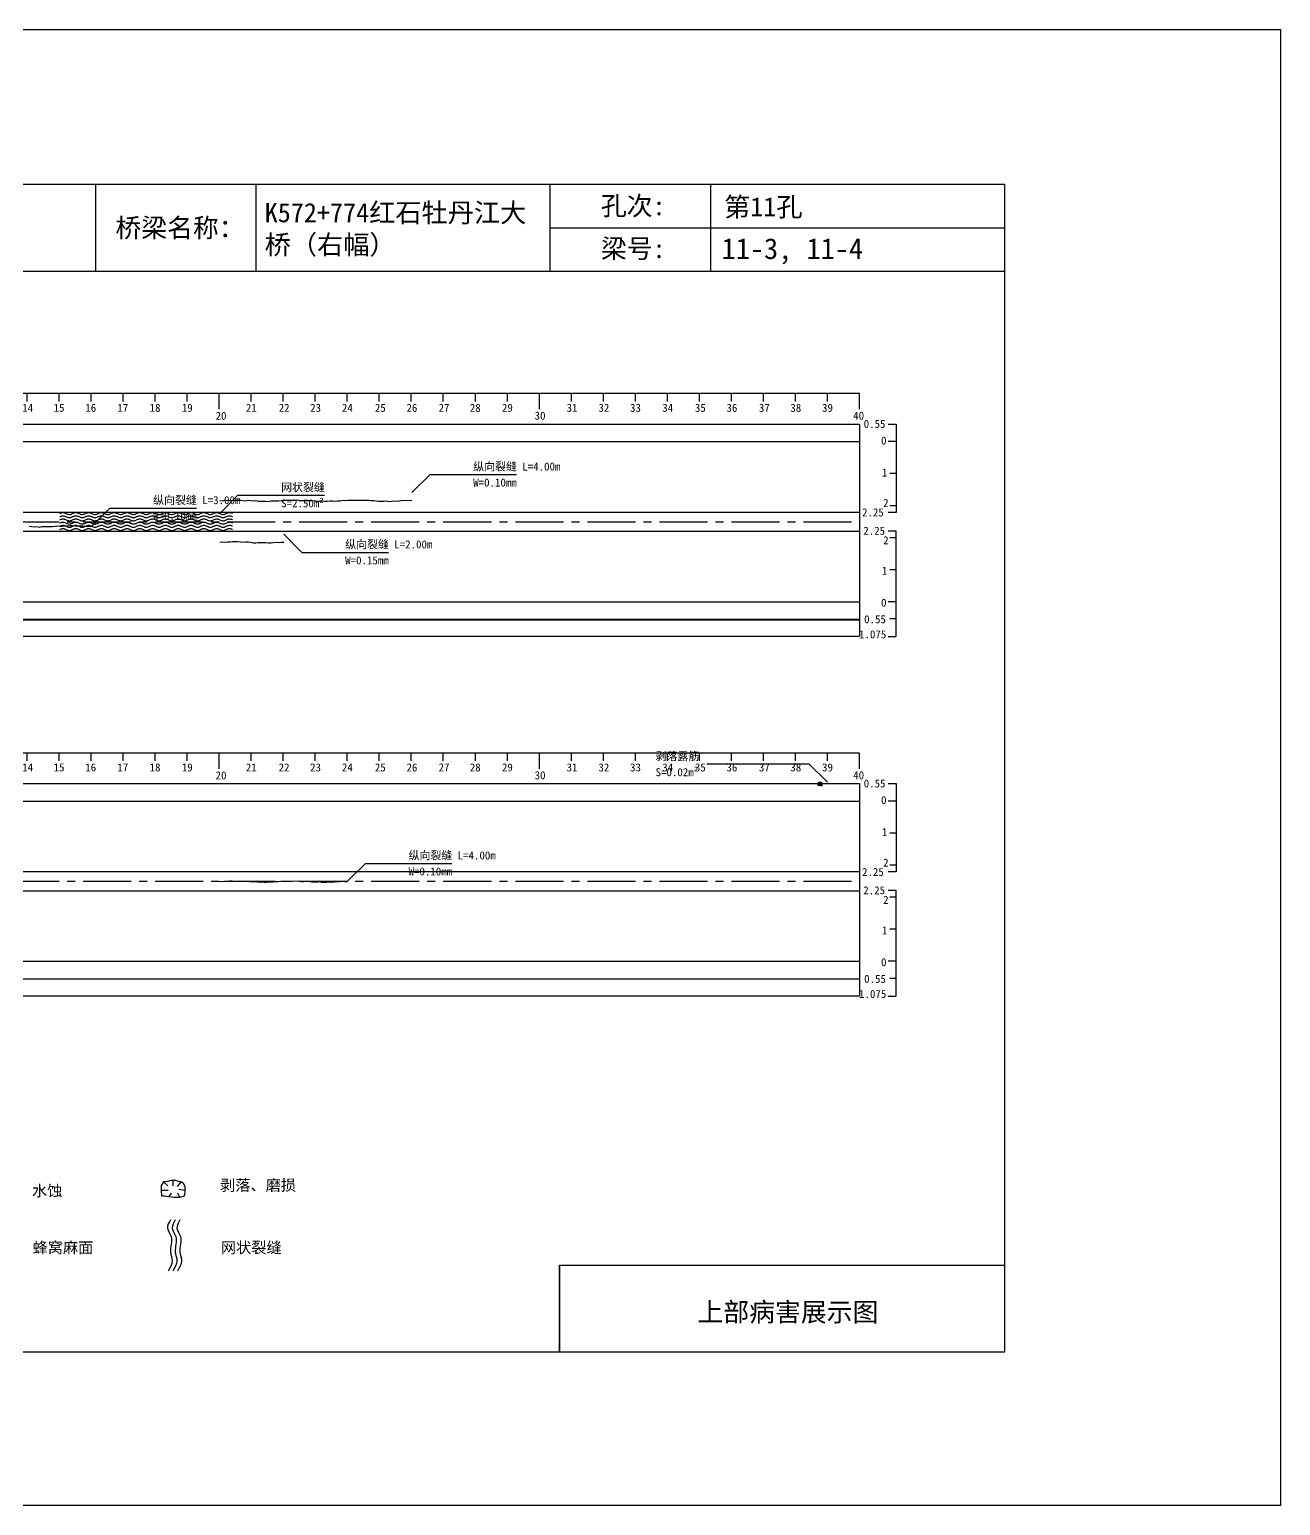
# Model space of a CAD drawing. Header units: millimetres. Extents: x -37 to 615, y -48 to 413.
# Drawn here: x 224.5 to 615.4, y -47.9 to 413.2 of the extents above; entities that cross this region are included whole.
import ezdxf

# ---------------------------------------------------------------- set-up
doc = ezdxf.new("R2010")
doc.units = ezdxf.units.MM
doc.linetypes.add('CENTER2', pattern=[1.125, 0.75, -0.125, 0.125, -0.125])
doc.linetypes.add('DASHED', pattern=[0.75, 0.5, -0.25])
doc.layers.add('图层1', color=7, linetype='Continuous')
doc.layers.add('病害', color=5, linetype='Continuous')
doc.styles.get("Standard").update_dxf_attribs({"font": ''})
doc.styles.add('汉字', font='')
doc.styles.get('Standard').set_extended_font_data('SimSun')
doc.styles.get('汉字').set_extended_font_data('SimSun')

# ---------------------------------------------------------------- blocks, each defined once
blk = doc.blocks.new('adfsd')
at = {"lineweight": -2, "ltscale": 0.5}
for p, q in [((1140.897, -3083.694), (1140.936, -3083.729)), ((1140.983, -3083.682), (1140.981, -3083.729)), ((1141.053, -3083.694), (1141.022, -3083.735)), ((1140.876, -3083.768), (1140.94, -3083.769)), ((1140.948, -3083.824), (1140.969, -3083.796)), ((1141.045, -3083.83), (1141.028, -3083.796)), ((1141.094, -3083.772), (1141.036, -3083.763))]:
    blk.add_line(p, q, dxfattribs=at)
blk.add_lwpolyline([(1141, -3083.682), (1140.967, -3083.682), (1140.934, -3083.69), (1140.897, -3083.694), (1140.876, -3083.727), (1140.876, -3083.768), (1140.88, -3083.818), (1140.905, -3083.818), (1140.991, -3083.83), (1141.045, -3083.83), (1141.078, -3083.822), (1141.09, -3083.814), (1141.094, -3083.772), (1141.094, -3083.735), (1141.078, -3083.707), (1141.053, -3083.694), (1141.033, -3083.69), (1141, -3083.678)], dxfattribs=at)
blk = doc.blocks.new('chi')
at = {"color": 0}
for p, q in [((1147.409, -3079.329), (1147.409, -3078.8)), ((1187.409, -3078.8), (1147.409, -3078.8)), ((1148.409, -3079.041), (1148.409, -3078.8)), ((1149.409, -3079.041), (1149.409, -3078.8)), ((1149.409, -3078.8), (1150.109, -3078.8)), ((1150.409, -3079.041), (1150.409, -3078.8)), ((1151.409, -3079.041), (1151.409, -3078.8)), ((1152.409, -3079.041), (1152.409, -3078.8)), ((1153.409, -3079.041), (1153.409, -3078.8)), ((1154.409, -3079.041), (1154.409, -3078.8)), ((1155.409, -3079.041), (1155.409, -3078.8)), ((1156.409, -3079.041), (1156.409, -3078.8)), ((1157.409, -3079.283), (1157.409, -3078.8)), ((1158.409, -3079.041), (1158.409, -3078.8)), ((1159.409, -3079.041), (1159.409, -3078.8)), ((1160.409, -3079.041), (1160.409, -3078.8)), ((1161.409, -3079.041), (1161.409, -3078.8)), ((1162.409, -3079.041), (1162.409, -3078.8)), ((1163.409, -3079.041), (1163.409, -3078.8)), ((1164.409, -3079.041), (1164.409, -3078.8)), ((1165.409, -3079.041), (1165.409, -3078.8)), ((1166.409, -3079.041), (1166.409, -3078.8)), ((1167.409, -3079.283), (1167.409, -3078.8)), ((1168.409, -3079.041), (1168.409, -3078.8)), ((1169.409, -3079.041), (1169.409, -3078.8)), ((1170.409, -3079.041), (1170.409, -3078.8)), ((1171.409, -3079.041), (1171.409, -3078.8)), ((1172.409, -3079.041), (1172.409, -3078.8)), ((1173.409, -3079.041), (1173.409, -3078.8)), ((1174.409, -3079.041), (1174.409, -3078.8)), ((1175.409, -3079.041), (1175.409, -3078.8)), ((1176.409, -3079.041), (1176.409, -3078.8)), ((1177.409, -3079.283), (1177.409, -3078.8)), ((1178.409, -3079.041), (1178.409, -3078.8)), ((1179.409, -3079.041), (1179.409, -3078.8)), ((1180.409, -3079.041), (1180.409, -3078.8)), ((1181.409, -3079.041), (1181.409, -3078.8)), ((1182.409, -3079.041), (1182.409, -3078.8)), ((1183.409, -3079.041), (1183.409, -3078.8)), ((1184.409, -3079.041), (1184.409, -3078.8)), ((1185.409, -3079.041), (1185.409, -3078.8)), ((1186.409, -3079.041), (1186.409, -3078.8)), ((1187.409, -3079.283), (1187.409, -3078.8))]:
    blk.add_line(p, q, dxfattribs=at)
for s, p in [('1', (1148.339, -3079.368)), ('2', (1149.328, -3079.368)), ('3', (1150.319, -3079.368)), ('4', (1151.329, -3079.368)), ('5', (1152.313, -3079.368)), ('6', (1153.363, -3079.368)), ('7', (1154.37, -3079.368)), ('8', (1155.363, -3079.368)), ('9', (1156.363, -3079.368)), ('11', (1158.242, -3079.368)), ('12', (1159.233, -3079.368)), ('13', (1160.227, -3079.368)), ('14', (1161.252, -3079.368)), ('15', (1162.233, -3079.368)), ('16', (1163.223, -3079.368)), ('17', (1164.224, -3079.368)), ('18', (1165.232, -3079.368)), ('19', (1166.238, -3079.368)), ('21', (1168.24, -3079.368)), ('22', (1169.264, -3079.368)), ('23', (1170.247, -3079.368)), ('24', (1171.24, -3079.368)), ('25', (1172.271, -3079.368)), ('26', (1173.258, -3079.368)), ('27', (1174.261, -3079.368)), ('28', (1175.236, -3079.368)), ('29', (1176.24, -3079.368)), ('31', (1178.261, -3079.368)), ('32', (1179.256, -3079.368)), ('33', (1180.243, -3079.368)), ('34', (1181.251, -3079.368)), ('35', (1182.269, -3079.368)), ('36', (1183.256, -3079.368)), ('37', (1184.269, -3079.368)), ('38', (1185.251, -3079.368)), ('39', (1186.242, -3079.368)), ('0', (1147.349, -3079.623)), ('10', (1157.259, -3079.613)), ('20', (1167.294, -3079.617)), ('30', (1177.262, -3079.613)), ('40', (1187.216, -3079.613))]:
    blk.add_text(s, height=0.25).set_placement(p)
blk = doc.blocks.new('kopp')
at = {"color": 0}
for p, q in [((1188.308, -3078.25), (1188.558, -3078.25)), ((1188.558, -3078.25), (1188.558, -3078.8)), ((1188.558, -3078.8), (1188.308, -3078.8)), ((1188.558, -3078.8), (1188.558, -3079.8)), ((1188.558, -3079.8), (1188.358, -3079.8)), ((1188.558, -3079.8), (1188.558, -3079.8)), ((1188.558, -3079.8), (1188.558, -3080.8)), ((1188.558, -3081.009), (1188.308, -3081.009)), ((1188.558, -3080.8), (1188.358, -3080.8)), ((1188.558, -3080.8), (1188.558, -3081.009)), ((1188.558, -3081.592), (1188.308, -3081.592)), ((1188.558, -3081.8), (1188.558, -3081.592)), ((1188.558, -3081.8), (1188.358, -3081.8)), ((1188.558, -3082.8), (1188.558, -3081.8)), ((1188.558, -3082.8), (1188.358, -3082.8)), ((1188.558, -3083.8), (1188.558, -3082.8)), ((1188.558, -3082.8), (1188.558, -3082.8)), ((1188.558, -3083.8), (1188.308, -3083.8)), ((1188.558, -3084.875), (1188.558, -3083.8)), ((1188.558, -3084.338), (1188.358, -3084.338)), ((1188.308, -3084.888), (1188.558, -3084.888))]:
    blk.add_line(p, q, dxfattribs=at)
for s, p in [('0.55', (1187.543, -3078.37)), ('0', (1188.086, -3078.891)), ('1', (1188.109, -3079.89)), ('2', (1188.15, -3080.842)), ('2.25', (1187.49, -3081.135)), ('2.25', (1187.53, -3081.708)), ('2', (1188.15, -3082.006)), ('1', (1188.109, -3082.959)), ('0', (1188.086, -3083.954)), ('0.55', (1187.556, -3084.474)), ('1.075', (1187.398, -3084.946))]:
    blk.add_text(s, height=0.25).set_placement(p)

msp = doc.modelspace()

# ---------------------------------------------------------------- linework, layer by layer
at = {"color": 0, "linetype": 'ByBlock'}
for p, q in [((0, 364.85), (529.17, 364.85)), ((245.1, 364.85), (245.1, 337.72)), ((387.13, 364.85), (387.13, 337.72)), ((437.29, 364.79), (437.29, 337.66)), ((529.17, 364.85), (529.17, 0)), ((136.5, 337.72), (529.17, 337.72)), ((390.12, 0), (390.12, 27.12)), ((390.12, 27.12), (529.17, 27.12)), ((529.17, 0), (0, 0))]:
    msp.add_line(p, q, dxfattribs=at)
at = {"color": 0}
for p, q in [((83.82, 289.93), (483.82, 289.93)), ((483.82, 289.93), (483.82, 223.68)), ((83.82, 262.43), (483.82, 262.43)), ((483.82, 262.43), (483.82, 259.43)), ((83.82, 256.43), (483.82, 256.43)), ((83.82, 234.43), (483.82, 234.43)), ((83.82, 228.93), (483.82, 228.93)), ((83.82, 228.81), (483.82, 228.81)), ((83.82, 223.68), (483.82, 223.68)), ((83.82, 177.59), (483.82, 177.59)), ((483.82, 177.59), (483.82, 111.34)), ((83.82, 172.09), (483.82, 172.09)), ((83.82, 150.09), (483.82, 150.09)), ((483.82, 150.09), (483.82, 147.09)), ((83.82, 144.09), (483.82, 144.09)), ((83.82, 122.09), (483.82, 122.09)), ((83.82, 116.59), (483.82, 116.59)), ((83.82, 111.34), (483.82, 111.34))]:
    msp.add_line(p, q, dxfattribs=at)
msp.add_line((83.82, 284.43), (483.82, 284.43))
at = {"color": 1, "linetype": 'CENTER2', "ltscale": 20}
for p, q in [((83.82, 259.43), (483.82, 259.43)), ((83.82, 147.09), (483.82, 147.09))]:
    msp.add_line(p, q, dxfattribs=at)
at = {"color": 1, "linetype": 'DASHED'}
for p, q in [((470.8, 177.75), (472.23, 177.75)), ((470.8, 177.5), (472.23, 177.5)), ((470.8, 177.25), (472.23, 177.25)), ((471.16, 177), (471.16, 178)), ((471.52, 177), (471.52, 178)), ((471.88, 177), (471.88, 178))]:
    msp.add_line(p, q, dxfattribs=at)
at = {"color": 7}
for p, q in [((470.8, 177.41), (471.22, 177.4)), ((470.94, 177.89), (471.2, 177.67)), ((471.27, 177.04), (471.41, 177.22)), ((471.5, 177.97), (471.49, 177.67)), ((471.96, 177.89), (471.76, 177.63)), ((471.91, 177), (471.8, 177.22)), ((472.23, 177.38), (471.85, 177.44))]:
    msp.add_line(p, q, dxfattribs=at)
at = {"color": 3, "linetype": 'ByBlock'}
msp.add_lwpolyline([(-36.77, 413.19), (615.38, 413.19), (615.38, -47.93), (-36.77, -47.93)], close=True, dxfattribs=at)
at = {"color": 7}
for points in [[(344, 268.5), (349.66, 274.16), (376.66, 274.16)], [(284, 262), (289.66, 267.66), (316.66, 267.66)], [(244, 258), (249.66, 263.66), (276.66, 263.66)], [(284, 266.08), (284.8, 265.95), (285.6, 266.14), (286.4, 266.07), (287.2, 266.11), (288, 266.07), (288.8, 266.16), (289.6, 266.16), (290.4, 266.19), (291.2, 266.04), (292, 265.98), (292.8, 266.11), (293.6, 266.02), (294.4, 265.9), (295.2, 266), (296, 265.82), (296.8, 265.86), (297.6, 265.8), (298.4, 265.8), (299.2, 265.76), (300, 265.94), (300.8, 265.99), (301.6, 265.97), (302.4, 265.91), (303.2, 266.01), (304, 266.03), (304.8, 266.11), (305.6, 266.15), (306.4, 266.12), (307.2, 266.1), (308, 266.22), (308.8, 266.08), (309.6, 266.09), (310.4, 266.08), (311.2, 266), (312, 266.03), (312.8, 265.99), (313.6, 266.03), (314.4, 265.86), (315.2, 265.97), (316, 265.89), (316.8, 265.81), (317.6, 265.87), (318.4, 265.9), (319.2, 265.94), (320, 265.83), (320.8, 265.98), (321.6, 265.99), (322.4, 266.12), (323.2, 266.03), (324, 266.16), (324.8, 266.15), (325.6, 266.12), (326.4, 266.18), (327.2, 266.17), (328, 266.17), (328.8, 266.15), (329.6, 266.1), (330.4, 266.1), (331.2, 266.02), (332, 266.04), (332.8, 265.95), (333.6, 265.85), (334.4, 265.86), (335.2, 265.87), (336, 265.9), (336.8, 265.78), (337.6, 265.83), (338.4, 265.95), (339.2, 265.87), (340, 265.9), (340.8, 266.02), (341.6, 266.15), (342.4, 266.09), (343.2, 266.2), (344, 266)], [(234, 262), (234.2, 262.09), (234.4, 262.18), (234.6, 262.24), (234.8, 262.29), (235, 262.3), (235.2, 262.29), (235.4, 262.24), (235.6, 262.18), (235.8, 262.09), (236, 262), (236.2, 261.91), (236.4, 261.82), (236.6, 261.76), (236.8, 261.71), (237, 261.7), (237.2, 261.71), (237.4, 261.76), (237.6, 261.82), (237.8, 261.91), (238, 262), (238.2, 262.09), (238.4, 262.18), (238.6, 262.24), (238.8, 262.29), (239, 262.3), (239.2, 262.29), (239.4, 262.24), (239.6, 262.18), (239.8, 262.09), (240, 262), (240.2, 261.91), (240.4, 261.82), (240.6, 261.76), (240.8, 261.71), (241, 261.7), (241.2, 261.71), (241.4, 261.76), (241.6, 261.82), (241.8, 261.91), (242, 262), (242.2, 262.09), (242.4, 262.18), (242.6, 262.24), (242.8, 262.29), (243, 262.3), (243.2, 262.29), (243.4, 262.24), (243.6, 262.18), (243.8, 262.09), (244, 262), (244.2, 261.91), (244.4, 261.82), (244.6, 261.76), (244.8, 261.71), (245, 261.7), (245.2, 261.71), (245.4, 261.76), (245.6, 261.82), (245.8, 261.91), (246, 262), (246.2, 262.09), (246.4, 262.18), (246.6, 262.24), (246.8, 262.29), (247, 262.3), (247.2, 262.29), (247.4, 262.24), (247.6, 262.18), (247.8, 262.09), (248, 262), (248.2, 261.91), (248.4, 261.82), (248.6, 261.76), (248.8, 261.71), (249, 261.7), (249.2, 261.71), (249.4, 261.76), (249.6, 261.82), (249.8, 261.91), (250, 262), (250.2, 262.09), (250.4, 262.18), (250.6, 262.24), (250.8, 262.29), (251, 262.3), (251.2, 262.29), (251.4, 262.24), (251.6, 262.18), (251.8, 262.09), (252, 262), (252.2, 261.91), (252.4, 261.82), (252.6, 261.76), (252.8, 261.71), (253, 261.7), (253.2, 261.71), (253.4, 261.76), (253.6, 261.82), (253.8, 261.91), (254, 262), (254.2, 262.09), (254.4, 262.18), (254.6, 262.24), (254.8, 262.29), (255, 262.3), (255.2, 262.29), (255.4, 262.24), (255.6, 262.18), (255.8, 262.09), (256, 262), (256.2, 261.91), (256.4, 261.82), (256.6, 261.76), (256.8, 261.71), (257, 261.7), (257.2, 261.71), (257.4, 261.76), (257.6, 261.82), (257.8, 261.91), (258, 262), (258.2, 262.09), (258.4, 262.18), (258.6, 262.24), (258.8, 262.29), (259, 262.3), (259.2, 262.29), (259.4, 262.24), (259.6, 262.18), (259.8, 262.09), (260, 262), (260.2, 261.91), (260.4, 261.82), (260.6, 261.76), (260.8, 261.71), (261, 261.7), (261.2, 261.71), (261.4, 261.76), (261.6, 261.82), (261.8, 261.91), (262, 262), (262.2, 262.09), (262.4, 262.18), (262.6, 262.24), (262.8, 262.29), (263, 262.3), (263.2, 262.29), (263.4, 262.24), (263.6, 262.18), (263.8, 262.09), (264, 262), (264.2, 261.91), (264.4, 261.82), (264.6, 261.76), (264.8, 261.71), (265, 261.7), (265.2, 261.71), (265.4, 261.76), (265.6, 261.82), (265.8, 261.91), (266, 262), (266.2, 262.09), (266.4, 262.18), (266.6, 262.24), (266.8, 262.29), (267, 262.3), (267.2, 262.29), (267.4, 262.24), (267.6, 262.18), (267.8, 262.09), (268, 262), (268.2, 261.91), (268.4, 261.82), (268.6, 261.76), (268.8, 261.71), (269, 261.7), (269.2, 261.71), (269.4, 261.76), (269.6, 261.82), (269.8, 261.91), (270, 262), (270.2, 262.09), (270.4, 262.18), (270.6, 262.24), (270.8, 262.29), (271, 262.3), (271.2, 262.29), (271.4, 262.24), (271.6, 262.18), (271.8, 262.09), (272, 262), (272.2, 261.91), (272.4, 261.82), (272.6, 261.76), (272.8, 261.71), (273, 261.7), (273.2, 261.71), (273.4, 261.76), (273.6, 261.82), (273.8, 261.91), (274, 262), (274.2, 262.09), (274.4, 262.18), (274.6, 262.24), (274.8, 262.29), (275, 262.3), (275.2, 262.29), (275.4, 262.24), (275.6, 262.18), (275.8, 262.09), (276, 262), (276.2, 261.91), (276.4, 261.82), (276.6, 261.76), (276.8, 261.71), (277, 261.7), (277.2, 261.71), (277.4, 261.76), (277.6, 261.82), (277.8, 261.91), (278, 262), (278.2, 262.09), (278.4, 262.18), (278.6, 262.24), (278.8, 262.29), (279, 262.3), (279.2, 262.29), (279.4, 262.24), (279.6, 262.18), (279.8, 262.09), (280, 262), (280.2, 261.91), (280.4, 261.82), (280.6, 261.76), (280.8, 261.71), (281, 261.7), (281.2, 261.71), (281.4, 261.76), (281.6, 261.82), (281.8, 261.91), (282, 262), (282.2, 262.09), (282.4, 262.18), (282.6, 262.24), (282.8, 262.29), (283, 262.3), (283.2, 262.29), (283.4, 262.24), (283.6, 262.18), (283.8, 262.09), (284, 262), (284.2, 261.91), (284.4, 261.82), (284.6, 261.76), (284.8, 261.71), (285, 261.7), (285.2, 261.71), (285.4, 261.76), (285.6, 261.82), (285.8, 261.91), (286, 262), (286.2, 262.09), (286.4, 262.18), (286.6, 262.24), (286.8, 262.29), (287, 262.3), (287.2, 262.29), (287.4, 262.24), (287.6, 262.18), (287.8, 262.09), (288, 262)], [(234, 261), (234.2, 261.09), (234.4, 261.18), (234.6, 261.24), (234.8, 261.29), (235, 261.3), (235.2, 261.29), (235.4, 261.24), (235.6, 261.18), (235.8, 261.09), (236, 261), (236.2, 260.91), (236.4, 260.82), (236.6, 260.76), (236.8, 260.71), (237, 260.7), (237.2, 260.71), (237.4, 260.76), (237.6, 260.82), (237.8, 260.91), (238, 261), (238.2, 261.09), (238.4, 261.18), (238.6, 261.24), (238.8, 261.29), (239, 261.3), (239.2, 261.29), (239.4, 261.24), (239.6, 261.18), (239.8, 261.09), (240, 261), (240.2, 260.91), (240.4, 260.82), (240.6, 260.76), (240.8, 260.71), (241, 260.7), (241.2, 260.71), (241.4, 260.76), (241.6, 260.82), (241.8, 260.91), (242, 261), (242.2, 261.09), (242.4, 261.18), (242.6, 261.24), (242.8, 261.29), (243, 261.3), (243.2, 261.29), (243.4, 261.24), (243.6, 261.18), (243.8, 261.09), (244, 261), (244.2, 260.91), (244.4, 260.82), (244.6, 260.76), (244.8, 260.71), (245, 260.7), (245.2, 260.71), (245.4, 260.76), (245.6, 260.82), (245.8, 260.91), (246, 261), (246.2, 261.09), (246.4, 261.18), (246.6, 261.24), (246.8, 261.29), (247, 261.3), (247.2, 261.29), (247.4, 261.24), (247.6, 261.18), (247.8, 261.09), (248, 261), (248.2, 260.91), (248.4, 260.82), (248.6, 260.76), (248.8, 260.71), (249, 260.7), (249.2, 260.71), (249.4, 260.76), (249.6, 260.82), (249.8, 260.91), (250, 261), (250.2, 261.09), (250.4, 261.18), (250.6, 261.24), (250.8, 261.29), (251, 261.3), (251.2, 261.29), (251.4, 261.24), (251.6, 261.18), (251.8, 261.09), (252, 261), (252.2, 260.91), (252.4, 260.82), (252.6, 260.76), (252.8, 260.71), (253, 260.7), (253.2, 260.71), (253.4, 260.76), (253.6, 260.82), (253.8, 260.91), (254, 261), (254.2, 261.09), (254.4, 261.18), (254.6, 261.24), (254.8, 261.29), (255, 261.3), (255.2, 261.29), (255.4, 261.24), (255.6, 261.18), (255.8, 261.09), (256, 261), (256.2, 260.91), (256.4, 260.82), (256.6, 260.76), (256.8, 260.71), (257, 260.7), (257.2, 260.71), (257.4, 260.76), (257.6, 260.82), (257.8, 260.91), (258, 261), (258.2, 261.09), (258.4, 261.18), (258.6, 261.24), (258.8, 261.29), (259, 261.3), (259.2, 261.29), (259.4, 261.24), (259.6, 261.18), (259.8, 261.09), (260, 261), (260.2, 260.91), (260.4, 260.82), (260.6, 260.76), (260.8, 260.71), (261, 260.7), (261.2, 260.71), (261.4, 260.76), (261.6, 260.82), (261.8, 260.91), (262, 261), (262.2, 261.09), (262.4, 261.18), (262.6, 261.24), (262.8, 261.29), (263, 261.3), (263.2, 261.29), (263.4, 261.24), (263.6, 261.18), (263.8, 261.09), (264, 261), (264.2, 260.91), (264.4, 260.82), (264.6, 260.76), (264.8, 260.71), (265, 260.7), (265.2, 260.71), (265.4, 260.76), (265.6, 260.82), (265.8, 260.91), (266, 261), (266.2, 261.09), (266.4, 261.18), (266.6, 261.24), (266.8, 261.29), (267, 261.3), (267.2, 261.29), (267.4, 261.24), (267.6, 261.18), (267.8, 261.09), (268, 261), (268.2, 260.91), (268.4, 260.82), (268.6, 260.76), (268.8, 260.71), (269, 260.7), (269.2, 260.71), (269.4, 260.76), (269.6, 260.82), (269.8, 260.91), (270, 261), (270.2, 261.09), (270.4, 261.18), (270.6, 261.24), (270.8, 261.29), (271, 261.3), (271.2, 261.29), (271.4, 261.24), (271.6, 261.18), (271.8, 261.09), (272, 261), (272.2, 260.91), (272.4, 260.82), (272.6, 260.76), (272.8, 260.71), (273, 260.7), (273.2, 260.71), (273.4, 260.76), (273.6, 260.82), (273.8, 260.91), (274, 261), (274.2, 261.09), (274.4, 261.18), (274.6, 261.24), (274.8, 261.29), (275, 261.3), (275.2, 261.29), (275.4, 261.24), (275.6, 261.18), (275.8, 261.09), (276, 261), (276.2, 260.91), (276.4, 260.82), (276.6, 260.76), (276.8, 260.71), (277, 260.7), (277.2, 260.71), (277.4, 260.76), (277.6, 260.82), (277.8, 260.91), (278, 261), (278.2, 261.09), (278.4, 261.18), (278.6, 261.24), (278.8, 261.29), (279, 261.3), (279.2, 261.29), (279.4, 261.24), (279.6, 261.18), (279.8, 261.09), (280, 261), (280.2, 260.91), (280.4, 260.82), (280.6, 260.76), (280.8, 260.71), (281, 260.7), (281.2, 260.71), (281.4, 260.76), (281.6, 260.82), (281.8, 260.91), (282, 261), (282.2, 261.09), (282.4, 261.18), (282.6, 261.24), (282.8, 261.29), (283, 261.3), (283.2, 261.29), (283.4, 261.24), (283.6, 261.18), (283.8, 261.09), (284, 261), (284.2, 260.91), (284.4, 260.82), (284.6, 260.76), (284.8, 260.71), (285, 260.7), (285.2, 260.71), (285.4, 260.76), (285.6, 260.82), (285.8, 260.91), (286, 261), (286.2, 261.09), (286.4, 261.18), (286.6, 261.24), (286.8, 261.29), (287, 261.3), (287.2, 261.29), (287.4, 261.24), (287.6, 261.18), (287.8, 261.09), (288, 261)], [(234, 260), (234.2, 260.09), (234.4, 260.18), (234.6, 260.24), (234.8, 260.29), (235, 260.3), (235.2, 260.29), (235.4, 260.24), (235.6, 260.18), (235.8, 260.09), (236, 260), (236.2, 259.91), (236.4, 259.82), (236.6, 259.76), (236.8, 259.71), (237, 259.7), (237.2, 259.71), (237.4, 259.76), (237.6, 259.82), (237.8, 259.91), (238, 260), (238.2, 260.09), (238.4, 260.18), (238.6, 260.24), (238.8, 260.29), (239, 260.3), (239.2, 260.29), (239.4, 260.24), (239.6, 260.18), (239.8, 260.09), (240, 260), (240.2, 259.91), (240.4, 259.82), (240.6, 259.76), (240.8, 259.71), (241, 259.7), (241.2, 259.71), (241.4, 259.76), (241.6, 259.82), (241.8, 259.91), (242, 260), (242.2, 260.09), (242.4, 260.18), (242.6, 260.24), (242.8, 260.29), (243, 260.3), (243.2, 260.29), (243.4, 260.24), (243.6, 260.18), (243.8, 260.09), (244, 260), (244.2, 259.91), (244.4, 259.82), (244.6, 259.76), (244.8, 259.71), (245, 259.7), (245.2, 259.71), (245.4, 259.76), (245.6, 259.82), (245.8, 259.91), (246, 260), (246.2, 260.09), (246.4, 260.18), (246.6, 260.24), (246.8, 260.29), (247, 260.3), (247.2, 260.29), (247.4, 260.24), (247.6, 260.18), (247.8, 260.09), (248, 260), (248.2, 259.91), (248.4, 259.82), (248.6, 259.76), (248.8, 259.71), (249, 259.7), (249.2, 259.71), (249.4, 259.76), (249.6, 259.82), (249.8, 259.91), (250, 260), (250.2, 260.09), (250.4, 260.18), (250.6, 260.24), (250.8, 260.29), (251, 260.3), (251.2, 260.29), (251.4, 260.24), (251.6, 260.18), (251.8, 260.09), (252, 260), (252.2, 259.91), (252.4, 259.82), (252.6, 259.76), (252.8, 259.71), (253, 259.7), (253.2, 259.71), (253.4, 259.76), (253.6, 259.82), (253.8, 259.91), (254, 260), (254.2, 260.09), (254.4, 260.18), (254.6, 260.24), (254.8, 260.29), (255, 260.3), (255.2, 260.29), (255.4, 260.24), (255.6, 260.18), (255.8, 260.09), (256, 260), (256.2, 259.91), (256.4, 259.82), (256.6, 259.76), (256.8, 259.71), (257, 259.7), (257.2, 259.71), (257.4, 259.76), (257.6, 259.82), (257.8, 259.91), (258, 260), (258.2, 260.09), (258.4, 260.18), (258.6, 260.24), (258.8, 260.29), (259, 260.3), (259.2, 260.29), (259.4, 260.24), (259.6, 260.18), (259.8, 260.09), (260, 260), (260.2, 259.91), (260.4, 259.82), (260.6, 259.76), (260.8, 259.71), (261, 259.7), (261.2, 259.71), (261.4, 259.76), (261.6, 259.82), (261.8, 259.91), (262, 260), (262.2, 260.09), (262.4, 260.18), (262.6, 260.24), (262.8, 260.29), (263, 260.3), (263.2, 260.29), (263.4, 260.24), (263.6, 260.18), (263.8, 260.09), (264, 260), (264.2, 259.91), (264.4, 259.82), (264.6, 259.76), (264.8, 259.71), (265, 259.7), (265.2, 259.71), (265.4, 259.76), (265.6, 259.82), (265.8, 259.91), (266, 260), (266.2, 260.09), (266.4, 260.18), (266.6, 260.24), (266.8, 260.29), (267, 260.3), (267.2, 260.29), (267.4, 260.24), (267.6, 260.18), (267.8, 260.09), (268, 260), (268.2, 259.91), (268.4, 259.82), (268.6, 259.76), (268.8, 259.71), (269, 259.7), (269.2, 259.71), (269.4, 259.76), (269.6, 259.82), (269.8, 259.91), (270, 260), (270.2, 260.09), (270.4, 260.18), (270.6, 260.24), (270.8, 260.29), (271, 260.3), (271.2, 260.29), (271.4, 260.24), (271.6, 260.18), (271.8, 260.09), (272, 260), (272.2, 259.91), (272.4, 259.82), (272.6, 259.76), (272.8, 259.71), (273, 259.7), (273.2, 259.71), (273.4, 259.76), (273.6, 259.82), (273.8, 259.91), (274, 260), (274.2, 260.09), (274.4, 260.18), (274.6, 260.24), (274.8, 260.29), (275, 260.3), (275.2, 260.29), (275.4, 260.24), (275.6, 260.18), (275.8, 260.09), (276, 260), (276.2, 259.91), (276.4, 259.82), (276.6, 259.76), (276.8, 259.71), (277, 259.7), (277.2, 259.71), (277.4, 259.76), (277.6, 259.82), (277.8, 259.91), (278, 260), (278.2, 260.09), (278.4, 260.18), (278.6, 260.24), (278.8, 260.29), (279, 260.3), (279.2, 260.29), (279.4, 260.24), (279.6, 260.18), (279.8, 260.09), (280, 260), (280.2, 259.91), (280.4, 259.82), (280.6, 259.76), (280.8, 259.71), (281, 259.7), (281.2, 259.71), (281.4, 259.76), (281.6, 259.82), (281.8, 259.91), (282, 260), (282.2, 260.09), (282.4, 260.18), (282.6, 260.24), (282.8, 260.29), (283, 260.3), (283.2, 260.29), (283.4, 260.24), (283.6, 260.18), (283.8, 260.09), (284, 260), (284.2, 259.91), (284.4, 259.82), (284.6, 259.76), (284.8, 259.71), (285, 259.7), (285.2, 259.71), (285.4, 259.76), (285.6, 259.82), (285.8, 259.91), (286, 260), (286.2, 260.09), (286.4, 260.18), (286.6, 260.24), (286.8, 260.29), (287, 260.3), (287.2, 260.29), (287.4, 260.24), (287.6, 260.18), (287.8, 260.09), (288, 260)], [(234, 259), (234.2, 259.09), (234.4, 259.18), (234.6, 259.24), (234.8, 259.29), (235, 259.3), (235.2, 259.29), (235.4, 259.24), (235.6, 259.18), (235.8, 259.09), (236, 259), (236.2, 258.91), (236.4, 258.82), (236.6, 258.76), (236.8, 258.71), (237, 258.7), (237.2, 258.71), (237.4, 258.76), (237.6, 258.82), (237.8, 258.91), (238, 259), (238.2, 259.09), (238.4, 259.18), (238.6, 259.24), (238.8, 259.29), (239, 259.3), (239.2, 259.29), (239.4, 259.24), (239.6, 259.18), (239.8, 259.09), (240, 259), (240.2, 258.91), (240.4, 258.82), (240.6, 258.76), (240.8, 258.71), (241, 258.7), (241.2, 258.71), (241.4, 258.76), (241.6, 258.82), (241.8, 258.91), (242, 259), (242.2, 259.09), (242.4, 259.18), (242.6, 259.24), (242.8, 259.29), (243, 259.3), (243.2, 259.29), (243.4, 259.24), (243.6, 259.18), (243.8, 259.09), (244, 259), (244.2, 258.91), (244.4, 258.82), (244.6, 258.76), (244.8, 258.71), (245, 258.7), (245.2, 258.71), (245.4, 258.76), (245.6, 258.82), (245.8, 258.91), (246, 259), (246.2, 259.09), (246.4, 259.18), (246.6, 259.24), (246.8, 259.29), (247, 259.3), (247.2, 259.29), (247.4, 259.24), (247.6, 259.18), (247.8, 259.09), (248, 259), (248.2, 258.91), (248.4, 258.82), (248.6, 258.76), (248.8, 258.71), (249, 258.7), (249.2, 258.71), (249.4, 258.76), (249.6, 258.82), (249.8, 258.91), (250, 259), (250.2, 259.09), (250.4, 259.18), (250.6, 259.24), (250.8, 259.29), (251, 259.3), (251.2, 259.29), (251.4, 259.24), (251.6, 259.18), (251.8, 259.09), (252, 259), (252.2, 258.91), (252.4, 258.82), (252.6, 258.76), (252.8, 258.71), (253, 258.7), (253.2, 258.71), (253.4, 258.76), (253.6, 258.82), (253.8, 258.91), (254, 259), (254.2, 259.09), (254.4, 259.18), (254.6, 259.24), (254.8, 259.29), (255, 259.3), (255.2, 259.29), (255.4, 259.24), (255.6, 259.18), (255.8, 259.09), (256, 259), (256.2, 258.91), (256.4, 258.82), (256.6, 258.76), (256.8, 258.71), (257, 258.7), (257.2, 258.71), (257.4, 258.76), (257.6, 258.82), (257.8, 258.91), (258, 259), (258.2, 259.09), (258.4, 259.18), (258.6, 259.24), (258.8, 259.29), (259, 259.3), (259.2, 259.29), (259.4, 259.24), (259.6, 259.18), (259.8, 259.09), (260, 259), (260.2, 258.91), (260.4, 258.82), (260.6, 258.76), (260.8, 258.71), (261, 258.7), (261.2, 258.71), (261.4, 258.76), (261.6, 258.82), (261.8, 258.91), (262, 259), (262.2, 259.09), (262.4, 259.18), (262.6, 259.24), (262.8, 259.29), (263, 259.3), (263.2, 259.29), (263.4, 259.24), (263.6, 259.18), (263.8, 259.09), (264, 259), (264.2, 258.91), (264.4, 258.82), (264.6, 258.76), (264.8, 258.71), (265, 258.7), (265.2, 258.71), (265.4, 258.76), (265.6, 258.82), (265.8, 258.91), (266, 259), (266.2, 259.09), (266.4, 259.18), (266.6, 259.24), (266.8, 259.29), (267, 259.3), (267.2, 259.29), (267.4, 259.24), (267.6, 259.18), (267.8, 259.09), (268, 259), (268.2, 258.91), (268.4, 258.82), (268.6, 258.76), (268.8, 258.71), (269, 258.7), (269.2, 258.71), (269.4, 258.76), (269.6, 258.82), (269.8, 258.91), (270, 259), (270.2, 259.09), (270.4, 259.18), (270.6, 259.24), (270.8, 259.29), (271, 259.3), (271.2, 259.29), (271.4, 259.24), (271.6, 259.18), (271.8, 259.09), (272, 259), (272.2, 258.91), (272.4, 258.82), (272.6, 258.76), (272.8, 258.71), (273, 258.7), (273.2, 258.71), (273.4, 258.76), (273.6, 258.82), (273.8, 258.91), (274, 259), (274.2, 259.09), (274.4, 259.18), (274.6, 259.24), (274.8, 259.29), (275, 259.3), (275.2, 259.29), (275.4, 259.24), (275.6, 259.18), (275.8, 259.09), (276, 259), (276.2, 258.91), (276.4, 258.82), (276.6, 258.76), (276.8, 258.71), (277, 258.7), (277.2, 258.71), (277.4, 258.76), (277.6, 258.82), (277.8, 258.91), (278, 259), (278.2, 259.09), (278.4, 259.18), (278.6, 259.24), (278.8, 259.29), (279, 259.3), (279.2, 259.29), (279.4, 259.24), (279.6, 259.18), (279.8, 259.09), (280, 259), (280.2, 258.91), (280.4, 258.82), (280.6, 258.76), (280.8, 258.71), (281, 258.7), (281.2, 258.71), (281.4, 258.76), (281.6, 258.82), (281.8, 258.91), (282, 259), (282.2, 259.09), (282.4, 259.18), (282.6, 259.24), (282.8, 259.29), (283, 259.3), (283.2, 259.29), (283.4, 259.24), (283.6, 259.18), (283.8, 259.09), (284, 259), (284.2, 258.91), (284.4, 258.82), (284.6, 258.76), (284.8, 258.71), (285, 258.7), (285.2, 258.71), (285.4, 258.76), (285.6, 258.82), (285.8, 258.91), (286, 259), (286.2, 259.09), (286.4, 259.18), (286.6, 259.24), (286.8, 259.29), (287, 259.3), (287.2, 259.29), (287.4, 259.24), (287.6, 259.18), (287.8, 259.09), (288, 259)], [(234, 258), (234.2, 258.09), (234.4, 258.18), (234.6, 258.24), (234.8, 258.29), (235, 258.3), (235.2, 258.29), (235.4, 258.24), (235.6, 258.18), (235.8, 258.09), (236, 258), (236.2, 257.91), (236.4, 257.82), (236.6, 257.76), (236.8, 257.71), (237, 257.7), (237.2, 257.71), (237.4, 257.76), (237.6, 257.82), (237.8, 257.91), (238, 258), (238.2, 258.09), (238.4, 258.18), (238.6, 258.24), (238.8, 258.29), (239, 258.3), (239.2, 258.29), (239.4, 258.24), (239.6, 258.18), (239.8, 258.09), (240, 258), (240.2, 257.91), (240.4, 257.82), (240.6, 257.76), (240.8, 257.71), (241, 257.7), (241.2, 257.71), (241.4, 257.76), (241.6, 257.82), (241.8, 257.91), (242, 258), (242.2, 258.09), (242.4, 258.18), (242.6, 258.24), (242.8, 258.29), (243, 258.3), (243.2, 258.29), (243.4, 258.24), (243.6, 258.18), (243.8, 258.09), (244, 258), (244.2, 257.91), (244.4, 257.82), (244.6, 257.76), (244.8, 257.71), (245, 257.7), (245.2, 257.71), (245.4, 257.76), (245.6, 257.82), (245.8, 257.91), (246, 258), (246.2, 258.09), (246.4, 258.18), (246.6, 258.24), (246.8, 258.29), (247, 258.3), (247.2, 258.29), (247.4, 258.24), (247.6, 258.18), (247.8, 258.09), (248, 258), (248.2, 257.91), (248.4, 257.82), (248.6, 257.76), (248.8, 257.71), (249, 257.7), (249.2, 257.71), (249.4, 257.76), (249.6, 257.82), (249.8, 257.91), (250, 258), (250.2, 258.09), (250.4, 258.18), (250.6, 258.24), (250.8, 258.29), (251, 258.3), (251.2, 258.29), (251.4, 258.24), (251.6, 258.18), (251.8, 258.09), (252, 258), (252.2, 257.91), (252.4, 257.82), (252.6, 257.76), (252.8, 257.71), (253, 257.7), (253.2, 257.71), (253.4, 257.76), (253.6, 257.82), (253.8, 257.91), (254, 258), (254.2, 258.09), (254.4, 258.18), (254.6, 258.24), (254.8, 258.29), (255, 258.3), (255.2, 258.29), (255.4, 258.24), (255.6, 258.18), (255.8, 258.09), (256, 258), (256.2, 257.91), (256.4, 257.82), (256.6, 257.76), (256.8, 257.71), (257, 257.7), (257.2, 257.71), (257.4, 257.76), (257.6, 257.82), (257.8, 257.91), (258, 258), (258.2, 258.09), (258.4, 258.18), (258.6, 258.24), (258.8, 258.29), (259, 258.3), (259.2, 258.29), (259.4, 258.24), (259.6, 258.18), (259.8, 258.09), (260, 258), (260.2, 257.91), (260.4, 257.82), (260.6, 257.76), (260.8, 257.71), (261, 257.7), (261.2, 257.71), (261.4, 257.76), (261.6, 257.82), (261.8, 257.91), (262, 258), (262.2, 258.09), (262.4, 258.18), (262.6, 258.24), (262.8, 258.29), (263, 258.3), (263.2, 258.29), (263.4, 258.24), (263.6, 258.18), (263.8, 258.09), (264, 258), (264.2, 257.91), (264.4, 257.82), (264.6, 257.76), (264.8, 257.71), (265, 257.7), (265.2, 257.71), (265.4, 257.76), (265.6, 257.82), (265.8, 257.91), (266, 258), (266.2, 258.09), (266.4, 258.18), (266.6, 258.24), (266.8, 258.29), (267, 258.3), (267.2, 258.29), (267.4, 258.24), (267.6, 258.18), (267.8, 258.09), (268, 258), (268.2, 257.91), (268.4, 257.82), (268.6, 257.76), (268.8, 257.71), (269, 257.7), (269.2, 257.71), (269.4, 257.76), (269.6, 257.82), (269.8, 257.91), (270, 258), (270.2, 258.09), (270.4, 258.18), (270.6, 258.24), (270.8, 258.29), (271, 258.3), (271.2, 258.29), (271.4, 258.24), (271.6, 258.18), (271.8, 258.09), (272, 258), (272.2, 257.91), (272.4, 257.82), (272.6, 257.76), (272.8, 257.71), (273, 257.7), (273.2, 257.71), (273.4, 257.76), (273.6, 257.82), (273.8, 257.91), (274, 258), (274.2, 258.09), (274.4, 258.18), (274.6, 258.24), (274.8, 258.29), (275, 258.3), (275.2, 258.29), (275.4, 258.24), (275.6, 258.18), (275.8, 258.09), (276, 258), (276.2, 257.91), (276.4, 257.82), (276.6, 257.76), (276.8, 257.71), (277, 257.7), (277.2, 257.71), (277.4, 257.76), (277.6, 257.82), (277.8, 257.91), (278, 258), (278.2, 258.09), (278.4, 258.18), (278.6, 258.24), (278.8, 258.29), (279, 258.3), (279.2, 258.29), (279.4, 258.24), (279.6, 258.18), (279.8, 258.09), (280, 258), (280.2, 257.91), (280.4, 257.82), (280.6, 257.76), (280.8, 257.71), (281, 257.7), (281.2, 257.71), (281.4, 257.76), (281.6, 257.82), (281.8, 257.91), (282, 258), (282.2, 258.09), (282.4, 258.18), (282.6, 258.24), (282.8, 258.29), (283, 258.3), (283.2, 258.29), (283.4, 258.24), (283.6, 258.18), (283.8, 258.09), (284, 258), (284.2, 257.91), (284.4, 257.82), (284.6, 257.76), (284.8, 257.71), (285, 257.7), (285.2, 257.71), (285.4, 257.76), (285.6, 257.82), (285.8, 257.91), (286, 258), (286.2, 258.09), (286.4, 258.18), (286.6, 258.24), (286.8, 258.29), (287, 258.3), (287.2, 258.29), (287.4, 258.24), (287.6, 258.18), (287.8, 258.09), (288, 258)], [(224.4, 257.99), (225.2, 257.93), (226, 257.83), (226.8, 257.92), (227.6, 257.76), (228.4, 257.9), (229.2, 257.9), (230, 257.94), (230.8, 257.88), (231.6, 257.97), (232.4, 258.04), (233.2, 258.11), (234, 258.06), (234.8, 258), (235.6, 258.12), (236.4, 258.16), (237.2, 258.22), (238, 258.22), (238.8, 258.13), (239.6, 258.12), (240.4, 258.08), (241.2, 258.1), (242, 258), (242.8, 258), (243.6, 257.87), (244, 258)], [(234, 257), (234.2, 257.09), (234.4, 257.18), (234.6, 257.24), (234.8, 257.29), (235, 257.3), (235.2, 257.29), (235.4, 257.24), (235.6, 257.18), (235.8, 257.09), (236, 257), (236.2, 256.91), (236.4, 256.82), (236.6, 256.76), (236.8, 256.71), (237, 256.7), (237.2, 256.71), (237.4, 256.76), (237.6, 256.82), (237.8, 256.91), (238, 257), (238.2, 257.09), (238.4, 257.18), (238.6, 257.24), (238.8, 257.29), (239, 257.3), (239.2, 257.29), (239.4, 257.24), (239.6, 257.18), (239.8, 257.09), (240, 257), (240.2, 256.91), (240.4, 256.82), (240.6, 256.76), (240.8, 256.71), (241, 256.7), (241.2, 256.71), (241.4, 256.76), (241.6, 256.82), (241.8, 256.91), (242, 257), (242.2, 257.09), (242.4, 257.18), (242.6, 257.24), (242.8, 257.29), (243, 257.3), (243.2, 257.29), (243.4, 257.24), (243.6, 257.18), (243.8, 257.09), (244, 257), (244.2, 256.91), (244.4, 256.82), (244.6, 256.76), (244.8, 256.71), (245, 256.7), (245.2, 256.71), (245.4, 256.76), (245.6, 256.82), (245.8, 256.91), (246, 257), (246.2, 257.09), (246.4, 257.18), (246.6, 257.24), (246.8, 257.29), (247, 257.3), (247.2, 257.29), (247.4, 257.24), (247.6, 257.18), (247.8, 257.09), (248, 257), (248.2, 256.91), (248.4, 256.82), (248.6, 256.76), (248.8, 256.71), (249, 256.7), (249.2, 256.71), (249.4, 256.76), (249.6, 256.82), (249.8, 256.91), (250, 257), (250.2, 257.09), (250.4, 257.18), (250.6, 257.24), (250.8, 257.29), (251, 257.3), (251.2, 257.29), (251.4, 257.24), (251.6, 257.18), (251.8, 257.09), (252, 257), (252.2, 256.91), (252.4, 256.82), (252.6, 256.76), (252.8, 256.71), (253, 256.7), (253.2, 256.71), (253.4, 256.76), (253.6, 256.82), (253.8, 256.91), (254, 257), (254.2, 257.09), (254.4, 257.18), (254.6, 257.24), (254.8, 257.29), (255, 257.3), (255.2, 257.29), (255.4, 257.24), (255.6, 257.18), (255.8, 257.09), (256, 257), (256.2, 256.91), (256.4, 256.82), (256.6, 256.76), (256.8, 256.71), (257, 256.7), (257.2, 256.71), (257.4, 256.76), (257.6, 256.82), (257.8, 256.91), (258, 257), (258.2, 257.09), (258.4, 257.18), (258.6, 257.24), (258.8, 257.29), (259, 257.3), (259.2, 257.29), (259.4, 257.24), (259.6, 257.18), (259.8, 257.09), (260, 257), (260.2, 256.91), (260.4, 256.82), (260.6, 256.76), (260.8, 256.71), (261, 256.7), (261.2, 256.71), (261.4, 256.76), (261.6, 256.82), (261.8, 256.91), (262, 257), (262.2, 257.09), (262.4, 257.18), (262.6, 257.24), (262.8, 257.29), (263, 257.3), (263.2, 257.29), (263.4, 257.24), (263.6, 257.18), (263.8, 257.09), (264, 257), (264.2, 256.91), (264.4, 256.82), (264.6, 256.76), (264.8, 256.71), (265, 256.7), (265.2, 256.71), (265.4, 256.76), (265.6, 256.82), (265.8, 256.91), (266, 257), (266.2, 257.09), (266.4, 257.18), (266.6, 257.24), (266.8, 257.29), (267, 257.3), (267.2, 257.29), (267.4, 257.24), (267.6, 257.18), (267.8, 257.09), (268, 257), (268.2, 256.91), (268.4, 256.82), (268.6, 256.76), (268.8, 256.71), (269, 256.7), (269.2, 256.71), (269.4, 256.76), (269.6, 256.82), (269.8, 256.91), (270, 257), (270.2, 257.09), (270.4, 257.18), (270.6, 257.24), (270.8, 257.29), (271, 257.3), (271.2, 257.29), (271.4, 257.24), (271.6, 257.18), (271.8, 257.09), (272, 257), (272.2, 256.91), (272.4, 256.82), (272.6, 256.76), (272.8, 256.71), (273, 256.7), (273.2, 256.71), (273.4, 256.76), (273.6, 256.82), (273.8, 256.91), (274, 257), (274.2, 257.09), (274.4, 257.18), (274.6, 257.24), (274.8, 257.29), (275, 257.3), (275.2, 257.29), (275.4, 257.24), (275.6, 257.18), (275.8, 257.09), (276, 257), (276.2, 256.91), (276.4, 256.82), (276.6, 256.76), (276.8, 256.71), (277, 256.7), (277.2, 256.71), (277.4, 256.76), (277.6, 256.82), (277.8, 256.91), (278, 257), (278.2, 257.09), (278.4, 257.18), (278.6, 257.24), (278.8, 257.29), (279, 257.3), (279.2, 257.29), (279.4, 257.24), (279.6, 257.18), (279.8, 257.09), (280, 257), (280.2, 256.91), (280.4, 256.82), (280.6, 256.76), (280.8, 256.71), (281, 256.7), (281.2, 256.71), (281.4, 256.76), (281.6, 256.82), (281.8, 256.91), (282, 257), (282.2, 257.09), (282.4, 257.18), (282.6, 257.24), (282.8, 257.29), (283, 257.3), (283.2, 257.29), (283.4, 257.24), (283.6, 257.18), (283.8, 257.09), (284, 257), (284.2, 256.91), (284.4, 256.82), (284.6, 256.76), (284.8, 256.71), (285, 256.7), (285.2, 256.71), (285.4, 256.76), (285.6, 256.82), (285.8, 256.91), (286, 257), (286.2, 257.09), (286.4, 257.18), (286.6, 257.24), (286.8, 257.29), (287, 257.3), (287.2, 257.29), (287.4, 257.24), (287.6, 257.18), (287.8, 257.09), (288, 257)], [(304, 255.5), (309.66, 249.84), (336.66, 249.84)], [(284, 252.99), (284.8, 253.13), (285.6, 253.04), (286.4, 253.15), (287.2, 253.16), (288, 253.22), (288.8, 253.22), (289.6, 253.22), (290.4, 253.1), (291.2, 253.06), (292, 253.11), (292.8, 253.08), (293.6, 253.07), (294.4, 252.86), (295.2, 252.83), (296, 252.91), (296.8, 252.95), (297.6, 252.95), (298.4, 252.9), (299.2, 252.85), (300, 252.8), (300.8, 252.93), (301.6, 253.01), (302.4, 252.97), (303.2, 253.06), (304, 253)], [(473.8, 178), (468.14, 183.66), (436.14, 183.66)], [(471.61, 177.97), (471.4, 177.97), (471.18, 177.92), (470.94, 177.89), (470.8, 177.68), (470.8, 177.41), (470.83, 177.08), (470.99, 177.08), (471.56, 177), (471.91, 177), (472.13, 177.05), (472.21, 177.11), (472.23, 177.38), (472.23, 177.62), (472.13, 177.81), (471.96, 177.89), (471.83, 177.92), (471.61, 178)], [(323.8, 147), (329.46, 152.66), (356.46, 152.66)], [(283.8, 147.07), (284.6, 146.99), (285.4, 147.14), (286.2, 147.1), (287, 147.19), (287.8, 147.2), (288.6, 147.12), (289.4, 147.07), (290.2, 147.22), (291, 147.03), (291.8, 147.16), (292.6, 147.1), (293.4, 147.04), (294.2, 147.05), (295, 147.01), (295.8, 146.95), (296.6, 146.84), (297.4, 146.91), (298.2, 146.75), (299, 146.87), (299.8, 146.87), (300.6, 146.94), (301.4, 146.97), (302.2, 146.99), (303, 147.08), (303.8, 147.14), (304.6, 147.01), (305.4, 147.07), (306.2, 147.04), (307, 147.23), (307.8, 147.16), (308.6, 147.22), (309.4, 147.06), (310.2, 147), (311, 147.12), (311.8, 147.1), (312.6, 146.93), (313.4, 146.92), (314.2, 146.83), (315, 146.97), (315.8, 146.82), (316.6, 146.85), (317.4, 146.77), (318.2, 146.94), (319, 146.82), (319.8, 146.91), (320.6, 146.99), (321.4, 147.04), (322.2, 147.12), (323, 147.06), (323.8, 147)]]:
    msp.add_lwpolyline(points, dxfattribs=at)
for points in [[(268.59, 41.36), (268.08, 40.47), (267.03, 38.67), (269.71, 35.55), (267.97, 31.9), (269.63, 28.26), (268.46, 26.35), (267.82, 25.31)], [(268.59, 41.36), (268.08, 40.47), (267.03, 38.67), (269.71, 35.55), (267.97, 31.9), (269.63, 28.26), (268.46, 26.35), (267.82, 25.31)], [(270.07, 41.36), (269.55, 40.47), (268.51, 38.67), (271.18, 35.55), (269.44, 31.9), (271.1, 28.26), (269.94, 26.35), (269.3, 25.31)], [(270.07, 41.36), (269.55, 40.47), (268.51, 38.67), (271.18, 35.55), (269.44, 31.9), (271.1, 28.26), (269.94, 26.35), (269.3, 25.31)], [(271.52, 41.36), (271, 40.47), (269.96, 38.67), (272.63, 35.55), (270.89, 31.9), (272.55, 28.26), (271.39, 26.35), (270.75, 25.31)], [(271.52, 41.36), (271, 40.47), (269.96, 38.67), (272.63, 35.55), (270.89, 31.9), (272.55, 28.26), (271.39, 26.35), (270.75, 25.31)]]:
    msp.add_open_spline(points, degree=3, knots=[0, 0, 0, 0, 2.808133, 5.677796, 10.461234, 13.324406, 16.732801, 16.732801, 16.732801, 16.732801])
at = {"layer": '病害', "color": 5}
for p, q in [((245.1, 364.85), (245.1, 337.72)), ((387.13, 364.85), (387.13, 337.72)), ((529.17, 364.85), (529.17, 337.72)), ((136.5, 337.72), (386.58, 337.72)), ((386.58, 337.72), (529.17, 337.72)), ((390.12, 27.12), (529.17, 27.12)), ((390.12, 27.12), (390.12, 0)), ((529.17, 27.12), (529.17, 0))]:
    msp.add_line(p, q, dxfattribs=at)
at = {"layer": '病害', "color": 0}
for p, q in [((295.25, 364.85), (295.25, 337.72)), ((387.14, 351.23), (529.17, 351.23))]:
    msp.add_line(p, q, dxfattribs=at)

# ---------------------------------------------------------------- block references
at = {"color": 0}
for name, p, xscale, yscale, zscale in [('chi', (-11390.27, 31087.43), 9.999999999994273, 9.999999999994273, 9.999999999994273), ('kopp', (-11390.27, 31072.43), 9.999999999994273, 9.999999999994273, 9.999999999994273), ('chi', (-11390.27, 30975.09), 9.999999999994273, 9.999999999994273, 9.999999999994273), ('kopp', (-11390.27, 30960.09), 9.999999999994273, 9.999999999994273, 9.999999999994273), ('adfsd', (-39452.38, 107407.64), 34.81359766870787, 34.81359766870787, 34.81359766870787), ('adfsd', (-39452.38, 107407.64), 34.81359766870787, 34.81359766870787, 34.81359766870787)]:
    msp.add_blockref(name, p, dxfattribs=dict(at, xscale=xscale, yscale=yscale, zscale=zscale))

# ---------------------------------------------------------------- texts
at = {"color": 7}
for s, p in [('纵向裂缝 L=4.00m', (363.16, 275.41)), ('W=0.10mm', (363.16, 270.41)), ('纵向裂缝 L=3.00m', (263.16, 264.91)), ('网状裂缝', (303.16, 268.91)), ('S=2.50m²', (303.16, 263.91)), ('W=0.10mm', (263.16, 259.91)), ('纵向裂缝 L=2.00m', (323.16, 251.09)), ('W=0.15mm', (323.16, 246.09)), ('剥落露筋', (420.14, 184.91)), ('S=0.02m²', (420.14, 179.91)), ('纵向裂缝 L=4.00m', (342.96, 153.91)), ('W=0.10mm', (342.96, 148.91))]:
    msp.add_text(s, height=2.5, dxfattribs=at).set_placement(p)
at = {"linetype": 'ByBlock', "attachment_point": 1, "style": '汉字'}
for s, insert, char_height, width in [('K572+774红石牡丹江大桥（右幅）', (298, 358.97), 6, 87.5474), ('{\\C0;第11孔}', (441.52, 360.78), 6, 77.4135), ('{\\C0;11-3, 11-4}', (440.75, 347.98), 6.5, 84.1186)]:
    msp.add_mtext(s, dxfattribs=dict(at, insert=insert, char_height=char_height, width=width))
at = {"layer": '图层1', "style": '汉字'}
for s, p in [('孔次:', (403.05, 355.16)), ('桥梁名称：', (251.38, 348.29)), ('梁号:', (403.08, 341.8)), ('上部病害展示图', (433.23, 9.56))]:
    msp.add_text(s, height=5.918, dxfattribs=at).set_placement(p)
at = {"layer": '图层1', "lineweight": -2, "char_height": 3.481, "attachment_point": 1}
for s, insert in [('水蚀', (225.33, 52.14)), ('水蚀', (225.33, 52.14)), ('剥落、磨损', (284.06, 53.89)), ('剥落、磨损', (284.06, 53.89)), ('蜂窝麻面', (225.48, 34.38)), ('蜂窝麻面', (225.48, 34.38)), ('网状裂缝', (284.32, 34.39)), ('网状裂缝', (284.32, 34.39))]:
    msp.add_mtext(s, dxfattribs=dict(at, insert=insert))

doc.saveas('drawing.dxf')
